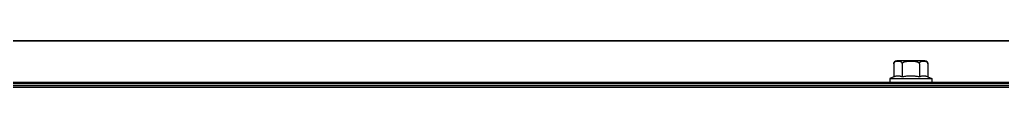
# Model space of a CAD drawing. Header units: millimetres. Extents: x 21899 to 38731, y -5425 to 3612.
# Drawn here: x 31868.3 to 32195.7, y 2869.1 to 2884.5 of the extents above; entities that cross this region are included whole.
import ezdxf

# ---------------------------------------------------------------- set-up
doc = ezdxf.new("R2010")
doc.units = ezdxf.units.MM

msp = doc.modelspace()

# ---------------------------------------------------------------- linework, layer by layer
at = {"color": 7, "linetype": 'Continuous'}
for p, q in [((34109.19, 2884.49), (31344.93, 2884.49)), ((32159.54, 2876.79), (32159.54, 2872.49)), ((32169.94, 2877.79), (32160.54, 2877.79)), ((32162.39, 2876.79), (32162.39, 2872.49)), ((32168.09, 2876.79), (32168.09, 2872.49)), ((32170.94, 2876.79), (32170.94, 2872.49)), ((32159.54, 2872.49), (32158.24, 2871.99)), ((32158.24, 2871.99), (32158.24, 2870.79)), ((32158.24, 2871.99), (32172.24, 2871.99)), ((32170.94, 2872.49), (32172.24, 2871.99)), ((32172.24, 2871.99), (32172.24, 2870.79)), ((31344.93, 2870.79), (34109.19, 2870.79)), ((31344.93, 2869.09), (34109.19, 2869.09))]:
    msp.add_line(p, q, dxfattribs=at)
at = {"color": 9, "linetype": 'Continuous'}
for p, q in [((34109.19, 2884.36), (31344.93, 2884.36)), ((31344.93, 2870.29), (34109.19, 2870.29)), ((31344.93, 2869.59), (34109.19, 2869.59))]:
    msp.add_line(p, q, dxfattribs=at)
at = {"color": 7, "linetype": 'Continuous'}
for centre, start, end in [((32160.54, 2876.79), 90, 180), ((32169.94, 2876.79), 0, 90)]:
    msp.add_arc(centre, 1, start, end, dxfattribs=at)
for points, start_tangent, end_tangent in [([(32159.54, 2876.79), (32159.55, 2876.93), (32159.55, 2876.98)], (0, 1), (0.196493, 0.980505)), ([(32159.55, 2876.98), (32159.57, 2877.04)], (0.196493, 0.980505), (0.259097, 0.965851)), ([(32159.57, 2877.04), (32159.58, 2877.09), (32159.61, 2877.17)], (0.259097, 0.965851), (0.393606, 0.919279)), ([(32159.61, 2877.17), (32159.65, 2877.23), (32159.73, 2877.36), (32159.83, 2877.47), (32159.95, 2877.56), (32160.09, 2877.63), (32160.25, 2877.68), (32160.43, 2877.72), (32160.54, 2877.74)], (0.393606, 0.919279), (0.994208, 0.10747)), ([(32160.54, 2877.74), (32160.63, 2877.75), (32160.86, 2877.76), (32161.07, 2877.76), (32161.28, 2877.75), (32161.47, 2877.73), (32161.65, 2877.69), (32161.81, 2877.64), (32161.95, 2877.57), (32162.08, 2877.48), (32162.19, 2877.37), (32162.27, 2877.24), (32162.34, 2877.09), (32162.37, 2876.93), (32162.39, 2876.79)], (0.994208, 0.10747), (0, -1)), ([(32162.39, 2876.79), (32162.41, 2876.93), (32162.47, 2877.08), (32162.59, 2877.22), (32162.74, 2877.34), (32162.94, 2877.45), (32163.16, 2877.54), (32163.4, 2877.61), (32163.65, 2877.66), (32163.88, 2877.69), (32164.1, 2877.72), (32164.29, 2877.73), (32164.49, 2877.74), (32164.67, 2877.75), (32164.86, 2877.75), (32165.05, 2877.76), (32165.24, 2877.76)], (0, 1), (1, 0)), ([(32165.24, 2877.76), (32165.52, 2877.75), (32165.81, 2877.75), (32166.1, 2877.74), (32166.38, 2877.72), (32166.67, 2877.68), (32166.95, 2877.64), (32167.24, 2877.56), (32167.49, 2877.47), (32167.7, 2877.36), (32167.87, 2877.23), (32167.99, 2877.09), (32168.06, 2876.93), (32168.09, 2876.79)], (1, 0), (0, -1)), ([(32168.09, 2876.79), (32168.1, 2876.94), (32168.13, 2877.09), (32168.19, 2877.23), (32168.28, 2877.36), (32168.38, 2877.47), (32168.51, 2877.56), (32168.65, 2877.63), (32168.8, 2877.69), (32168.97, 2877.72), (32169.16, 2877.74), (32169.35, 2877.75), (32169.54, 2877.76), (32169.72, 2877.75), (32169.88, 2877.74), (32170.03, 2877.72), (32170.19, 2877.69), (32170.34, 2877.65), (32170.49, 2877.58), (32170.63, 2877.48), (32170.74, 2877.37), (32170.82, 2877.24), (32170.89, 2877.09), (32170.92, 2876.93), (32170.94, 2876.79)], (0, 1), (0, -1)), ([(32162.39, 2872.49), (32162.02, 2872.62), (32161.67, 2872.71), (32161.31, 2872.77), (32160.96, 2872.79), (32160.61, 2872.77), (32160.25, 2872.71), (32159.9, 2872.62), (32159.54, 2872.49)], (-0.932391, 0.361452), (-0.932391, -0.361452)), ([(32165.24, 2872.79), (32164.52, 2872.77), (32163.82, 2872.71), (32163.11, 2872.62), (32162.39, 2872.49)], (-1, 0), (-0.981728, -0.190289)), ([(32168.09, 2872.49), (32167.5, 2872.59), (32166.93, 2872.68), (32166.37, 2872.74), (32165.8, 2872.77), (32165.24, 2872.79)], (-0.981728, 0.190289), (-1, 0)), ([(32170.94, 2872.49), (32170.57, 2872.62), (32170.22, 2872.71), (32169.86, 2872.77), (32169.51, 2872.79), (32169.16, 2872.77), (32168.8, 2872.71), (32168.45, 2872.62), (32168.09, 2872.49)], (-0.932391, 0.361452), (-0.932391, -0.361452))]:
    msp.add_spline(points, degree=3, dxfattribs=dict(at, start_tangent=start_tangent, end_tangent=end_tangent))

doc.saveas('drawing.dxf')
